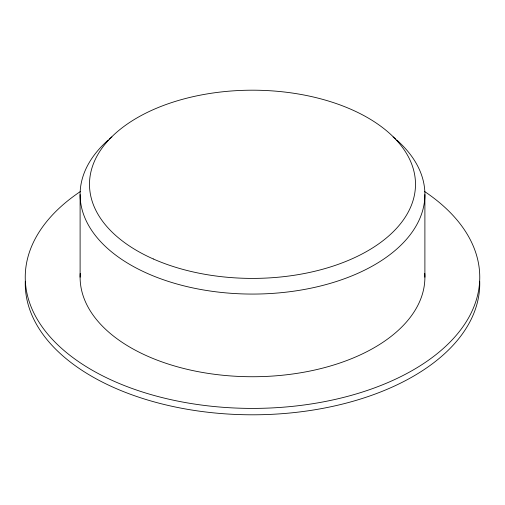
<?xml version="1.0" encoding="UTF-8"?>
<svg xmlns="http://www.w3.org/2000/svg" width="505" height="505" viewBox="0 0 505 505"><rect width="100%" height="100%" fill="white"/><g stroke="black" fill="none" stroke-linecap="round" stroke-linejoin="round"><path stroke-width="0.76" d="M424.894 194.539L424.894 277.201M80.106 194.539L80.106 277.201M424.661 191.559A227.25 131.199 0 0 1 409.17 372.242A227.25 131.199 0 0 1 95.83 372.242A227.25 131.199 0 0 1 80.339 191.559M479.712 281.266A227.25 131.199 0 0 1 252.5 414.801A227.25 131.199 0 0 1 25.288 281.266M424.768 273.375A172.394 99.529 0 0 1 252.5 376.736A172.394 99.529 0 0 1 80.232 273.375M396.734 140.018A172.394 99.529 0 0 1 365.765 269.575A172.394 99.529 0 0 1 139.235 269.575A172.394 99.529 0 0 1 108.266 140.018M109.459 138.982A172.394 99.529 0 0 1 111.902 136.937M393.098 136.937A172.394 99.529 0 0 1 395.541 138.982M153.274 258.958A162.995 94.1 0 0 0 414.1 196.584A162.995 94.1 0 0 0 190.126 97.358A162.995 94.1 0 0 0 153.274 258.958"/></g></svg>
